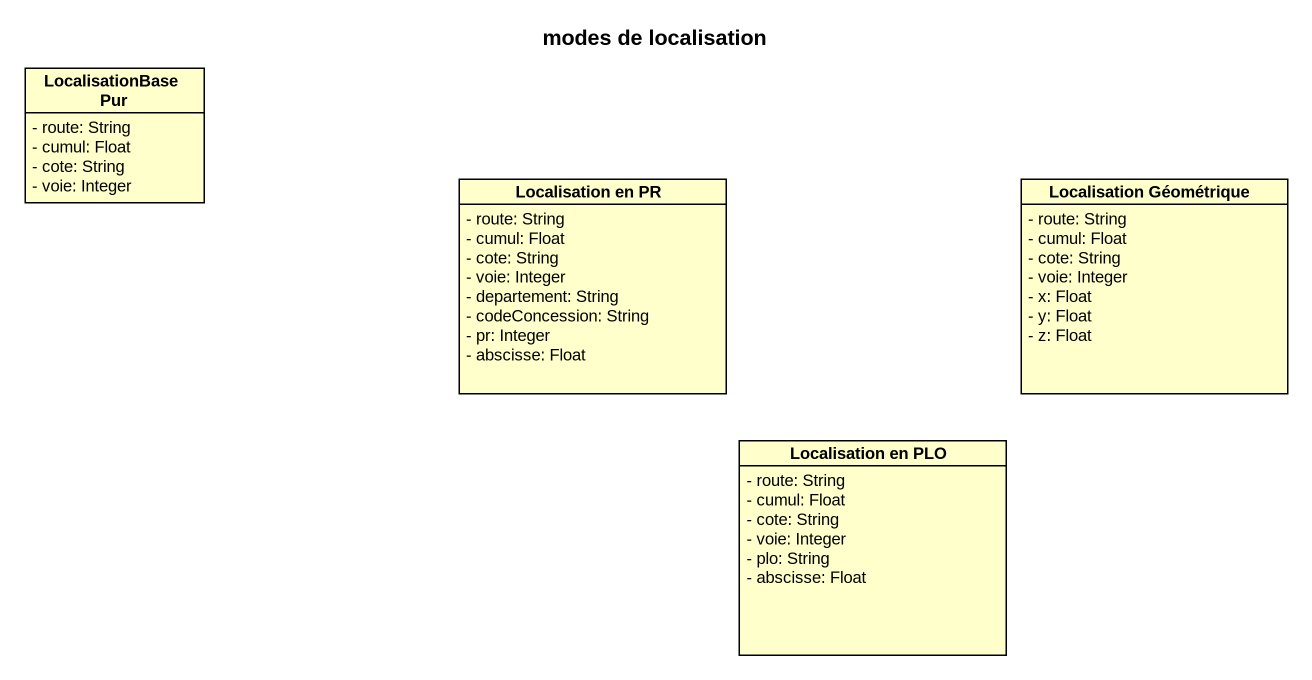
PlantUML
@startuml
title modes de localisation
hide circle
hide empty members
skinparam classAttributeIconSize 0
class "LocalisationBase Pur" as LocalisationBase_Pur {
  - route: String
  - cumul: Float
  - cote: String
  - voie: Integer
}
class "Localisation en PR" as Localisation_en_PR {
  - route: String
  - cumul: Float
  - cote: String
  - voie: Integer
  - departement: String
  - codeConcession: String
  - pr: Integer
  - abscisse: Float
}
class "Localisation Géométrique" as Localisation_Géométrique {
  - route: String
  - cumul: Float
  - cote: String
  - voie: Integer
  - x: Float
  - y: Float
  - z: Float
}
class "Localisation en PLO" as Localisation_en_PLO {
  - route: String
  - cumul: Float
  - cote: String
  - voie: Integer
  - plo: String
  - abscisse: Float
}
@enduml
